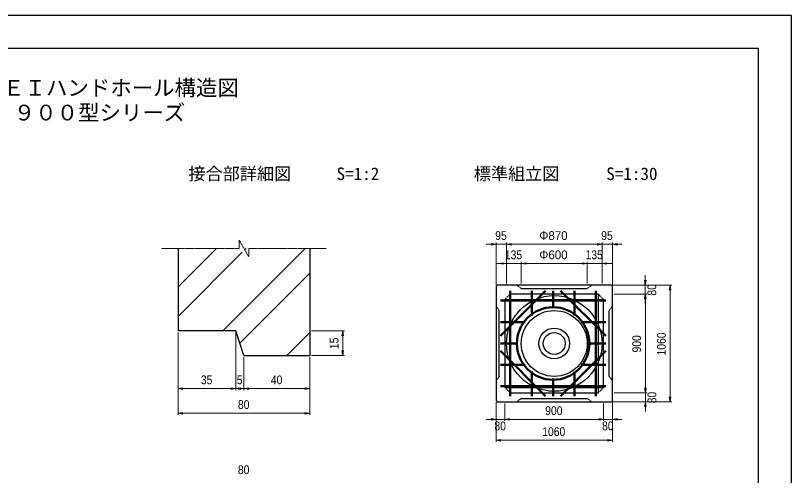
# Model space of a CAD drawing. Units: millimetres, scale not verified. Extents: x -210 to 210, y -148 to 148.
# Drawn here: x -25.5 to 210, y 9 to 148.5 of the extents above; entities that cross this region are included whole.
import ezdxf
from ezdxf.enums import TextEntityAlignment as Align

# ---------------------------------------------------------------- set-up
doc = ezdxf.new("R2010")
doc.units = ezdxf.units.MM
doc.linetypes.add('USER1', pattern=[12.95, 6.35, -3.175, 0.25, -3.175])
doc.linetypes.add('USER2', pattern=[4.7625, 3.175, -1.5875])
doc.layers.add('0-0', color=7, linetype='Continuous')
for name, color, linetype, lineweight in [('0-1_0', 9, 'Continuous', 25), ('0-2_dims', 2, 'Continuous', 13), ('0-3_pen1実線', 4, 'Continuous', 13), ('0-5_pen3実線', 7, 'Continuous', 25), ('0-6_pen4実線', 6, 'Continuous', 25), ('0-7_pen1一点', 4, 'USER1', 13), ('0-8_pen2破線', 3, 'USER2', 25), ('0-9_鉄筋１', 7, 'Continuous', 50), ('0-A_鉄筋２', 7, 'Continuous', 50)]:
    doc.layers.add(name, color=color, linetype=linetype, lineweight=lineweight)
doc.styles.add('ＭＳ ゴシック', font='')
doc.styles.add('ＭＳ Ｐゴシック', font='')
doc.styles.get('ＭＳ ゴシック').set_extended_font_data('MS Gothic')
doc.styles.get('ＭＳ Ｐゴシック').set_extended_font_data('MS PGothic')

# ---------------------------------------------------------------- blocks, each defined once
blk = doc.blocks.new('部分図 1')
at = {"layer": '0-1_0'}
blk.add_lwpolyline([(0, 0), (12600, 0), (12600, 8910), (0, 8910)], close=True, dxfattribs=at)
at = {"layer": '0-2_dims'}
for p, q in [((9910, 6828.65), (9820, 6828.65)), ((9910, 6461), (9910, 6843.65)), ((10005, 6828.65), (9910, 6828.65)), ((10005, 6471), (10005, 6843.65)), ((10005, 6471), (10005, 6843.65)), ((10005, 6828.65), (10095, 6828.65)), ((10875, 6828.65), (10005, 6828.65)), ((10875, 6828.65), (10785, 6828.65)), ((10875, 6471), (10875, 6843.65)), ((10875, 6471), (10875, 6843.65)), ((10875, 6828.65), (10970, 6828.65)), ((10970, 6461), (10970, 6843.65)), ((10970, 6828.65), (11060, 6828.65)), ((10005, 6653.65), (9915, 6653.65)), ((10005, 6471), (10005, 6668.65)), ((10140, 6653.65), (10005, 6653.65)), ((10140, 6471), (10140, 6668.65)), ((10140, 6471), (10140, 6668.65)), ((10140, 6653.65), (10230, 6653.65)), ((10140, 6653.65), (10740, 6653.65)), ((10740, 6653.65), (10650, 6653.65)), ((10740, 6471), (10740, 6668.65)), ((10740, 6471), (10740, 6668.65)), ((10740, 6653.65), (10875, 6653.65)), ((10875, 6471), (10875, 6668.65)), ((10875, 6653.65), (10965, 6653.65)), ((11268.74, 6456), (11268.74, 6546)), ((10975, 6456), (11283.74, 6456)), ((10975, 6456), (11509.69, 6456)), ((11268.74, 6376), (11268.74, 6456)), ((11494.69, 5396), (11494.69, 6456)), ((10985, 6376), (11283.74, 6376)), ((10985, 6376), (11284.69, 6376)), ((11268.74, 6376), (11268.74, 6286)), ((11269.69, 6376), (11269.69, 5476)), ((7015.13, 6026.61), (7015.13, 5500.95)), ((7015.13, 6026.61), (7015.13, 5275.95)), ((7540.13, 6026.61), (7540.13, 5500.95)), ((7540.13, 6026.61), (7540.13, 5500.95)), ((8230.13, 6041.61), (8530.22, 6041.61)), ((8515.22, 6041.61), (8515.22, 5816.61)), ((7615.13, 5801.61), (7615.13, 5500.95)), ((7615.13, 5801.61), (7615.13, 5500.95)), ((8215.13, 5801.61), (8215.13, 5500.95)), ((8215.13, 5801.61), (8215.13, 5275.95)), ((8230.13, 5816.61), (8530.22, 5816.61)), ((7540.13, 5515.95), (7015.13, 5515.95)), ((7615.13, 5515.95), (7540.13, 5515.95)), ((7615.13, 5515.95), (8215.13, 5515.95)), ((11269.69, 5476), (11269.69, 5566)), ((10985, 5476), (11284.69, 5476)), ((10985, 5476), (11284.69, 5476)), ((11269.69, 5476), (11269.69, 5396)), ((9910, 5391), (9910, 5220.67)), ((9910, 5391), (9910, 5029.65)), ((9990, 5381), (9990, 5220.67)), ((9990, 5381), (9990, 5220.67)), ((10890, 5381), (10890, 5220.67)), ((10890, 5381), (10890, 5220.67)), ((10970, 5391), (10970, 5220.67)), ((10970, 5391), (10970, 5029.65)), ((10975, 5396), (11284.69, 5396)), ((10975, 5396), (11509.69, 5396)), ((11269.69, 5396), (11269.69, 5306)), ((8215.13, 5290.95), (7015.13, 5290.95)), ((9910, 5235.67), (9820, 5235.67)), ((9990, 5235.67), (9910, 5235.67)), ((9990, 5235.67), (10080, 5235.67)), ((9990, 5235.67), (10890, 5235.67)), ((10890, 5235.67), (10800, 5235.67)), ((10890, 5235.67), (10970, 5235.67)), ((10970, 5235.67), (11060, 5235.67)), ((9910, 5044.65), (10970, 5044.65))]:
    blk.add_line(p, q, dxfattribs=at)
for points in [[(9865, 6821.15), (9910, 6828.65), (9865, 6836.15)], [(10050, 6836.15), (10005, 6828.65), (10050, 6821.15)], [(10050, 6836.15), (10005, 6828.65), (10050, 6821.15)], [(10830, 6821.15), (10875, 6828.65), (10830, 6836.15)], [(10830, 6821.15), (10875, 6828.65), (10830, 6836.15)], [(11015, 6836.15), (10970, 6828.65), (11015, 6821.15)], [(9960, 6646.15), (10005, 6653.65), (9960, 6661.15)], [(10185, 6661.15), (10140, 6653.65), (10185, 6646.15)], [(10185, 6661.15), (10140, 6653.65), (10185, 6646.15)], [(10695, 6646.15), (10740, 6653.65), (10695, 6661.15)], [(10695, 6646.15), (10740, 6653.65), (10695, 6661.15)], [(10920, 6661.15), (10875, 6653.65), (10920, 6646.15)], [(11261.24, 6501), (11268.74, 6456), (11276.24, 6501)], [(11502.19, 6411), (11494.69, 6456), (11487.19, 6411)], [(11276.24, 6331), (11268.74, 6376), (11261.24, 6331)], [(11277.19, 6331), (11269.69, 6376), (11262.19, 6331)], [(8522.72, 5996.61), (8515.22, 6041.61), (8507.72, 5996.61)], [(8507.72, 5861.61), (8515.22, 5816.61), (8522.72, 5861.61)], [(7060.13, 5523.45), (7015.13, 5515.95), (7060.13, 5508.45)], [(7495.13, 5508.45), (7540.13, 5515.95), (7495.13, 5523.45)], [(7585.13, 5523.45), (7540.13, 5515.95), (7585.13, 5508.45)], [(7570.13, 5508.45), (7615.13, 5515.95), (7570.13, 5523.45)], [(7660.13, 5523.45), (7615.13, 5515.95), (7660.13, 5508.45)], [(8170.13, 5508.45), (8215.13, 5515.95), (8170.13, 5523.45)], [(11262.19, 5521), (11269.69, 5476), (11277.19, 5521)], [(11262.19, 5521), (11269.69, 5476), (11277.19, 5521)], [(11487.19, 5441), (11494.69, 5396), (11502.19, 5441)], [(11277.19, 5351), (11269.69, 5396), (11262.19, 5351)], [(7060.13, 5298.45), (7015.13, 5290.95), (7060.13, 5283.45)], [(8170.13, 5283.45), (8215.13, 5290.95), (8170.13, 5298.45)], [(9865, 5228.17), (9910, 5235.67), (9865, 5243.17)], [(10035, 5243.17), (9990, 5235.67), (10035, 5228.17)], [(10035, 5243.17), (9990, 5235.67), (10035, 5228.17)], [(10845, 5228.17), (10890, 5235.67), (10845, 5243.17)], [(10845, 5228.17), (10890, 5235.67), (10845, 5243.17)], [(11015, 5243.17), (10970, 5235.67), (11015, 5228.17)], [(9955, 5052.15), (9910, 5044.65), (9955, 5037.15)], [(10925, 5037.15), (10970, 5044.65), (10925, 5052.15)]]:
    blk.add_lwpolyline(points, dxfattribs=at)
at = {"layer": '0-3_pen1実線'}
for p, q in [((7015.13, 6442.08), (7364.67, 6791.61)), ((7422.89, 6041.61), (8172.89, 6791.61)), ((7620.93, 6778.47), (7634.08, 6791.61)), ((7015.13, 6172.67), (7598.29, 6755.83)), ((7578.17, 5927.49), (8215.13, 6564.45)), ((8006.11, 5816.61), (8215.13, 6025.63))]:
    blk.add_line(p, q, dxfattribs=at)
at = {"layer": '0-5_pen3実線'}
for p, q in [((7015.13, 6791.61), (7015.13, 6041.61)), ((8215.13, 6791.61), (8215.13, 5816.61)), ((9920, 6456), (9910, 6446)), ((9910, 6446), (9910, 5406)), ((10960, 6456), (9920, 6456)), ((10960, 6456), (10970, 6446)), ((10970, 5406), (10970, 6446)), ((7540.13, 6041.61), (7015.13, 6041.61)), ((7615.13, 5816.61), (7540.13, 6041.61)), ((7615.13, 5816.61), (8215.13, 5816.61)), ((9910, 5406), (9920, 5396)), ((9920, 5396), (10960, 5396)), ((10970, 5406), (10960, 5396))]:
    blk.add_line(p, q, dxfattribs=at)
for radius in [435, 300, 140, 100]:
    blk.add_circle((10440, 5926), radius, dxfattribs=at)
at = {"layer": '0-6_pen4実線'}
blk.add_lwpolyline([(300, 300), (12300, 300), (12300, 8610), (300, 8610)], close=True, dxfattribs=at)
at = {"layer": '0-7_pen1一点'}
for p, q in [((7571.83, 6791.61), (7571.83, 6866.61)), ((7658.43, 6716.61), (7571.83, 6866.61)), ((7571.83, 6791.61), (6865.13, 6791.61)), ((8365.13, 6791.61), (7658.43, 6791.61)), ((7658.43, 6791.61), (7658.43, 6716.61))]:
    blk.add_line(p, q, dxfattribs=at)
at = {"layer": '0-8_pen2破線'}
for p, q in [((10140, 6426), (10100, 6456)), ((9990, 6326), (10040, 6376)), ((10840, 6376), (10040, 6376)), ((10040, 6376), (10040, 5476)), ((10840, 6376), (10890, 6326)), ((10840, 6376), (10840, 5476)), ((9990, 6326), (9990, 5526)), ((9990, 6326), (10890, 6326)), ((10890, 5526), (10890, 6326)), ((10940, 6226), (10970, 6266)), ((10940, 5626), (10940, 6226)), ((9940, 5626), (9910, 5586)), ((10940, 5626), (10970, 5586)), ((10040, 5476), (9990, 5526)), ((9990, 5526), (10890, 5526)), ((10890, 5526), (10840, 5476)), ((10040, 5476), (10840, 5476)), ((10140, 5426), (10100, 5396)), ((10140, 5426), (10740, 5426)), ((10740, 5426), (10780, 5396))]:
    blk.add_line(p, q, dxfattribs=at)
for points in [[(10140, 6426), (10740, 6426), (10780, 6456)], [(9940, 5626), (9940, 6226), (9910, 6266)]]:
    blk.add_lwpolyline(points, dxfattribs=at)
at = {"layer": '0-9_鉄筋１'}
for p, q in [((9950, 5994.21), (10361.79, 6406)), ((10040, 6366), (10040, 5486)), ((10235, 6181), (10235, 6366)), ((10430, 6366), (10430, 6246)), ((10910, 5994.21), (10498.21, 6406)), ((10625, 6181), (10625, 6366)), ((10820, 6366), (10820, 5486)), ((9990, 6316), (10870, 6316)), ((9990, 6121), (10175, 6121)), ((10870, 6121), (10685, 6121)), ((9990, 5926), (10110, 5926)), ((10750, 5926), (10880, 5926)), ((10870, 5926), (10750, 5926)), ((9950, 5857.79), (10361.79, 5446)), ((10910, 5857.79), (10498.21, 5446)), ((9990, 5731), (10175, 5731)), ((10870, 5731), (10685, 5731)), ((10235, 5671), (10235, 5486)), ((10625, 5671), (10625, 5486)), ((10430, 5606), (10430, 5486)), ((9990, 5536), (10870, 5536))]:
    blk.add_line(p, q, dxfattribs=at)
blk.add_circle((10430, 5926), 330, dxfattribs=at)
at = {"layer": '0-A_鉄筋２'}
for p, q in [((10040, 6366), (10040, 6406)), ((10235, 6366), (10235, 6406)), ((10430, 6366), (10430, 6406)), ((10625, 6366), (10625, 6406)), ((10820, 6366), (10820, 6406)), ((9990, 6316), (9950, 6316)), ((10870, 6316), (10910, 6316)), ((10870, 6316), (10910, 6316)), ((9990, 6121), (9950, 6121)), ((10870, 6121), (10910, 6121)), ((9990, 5926), (9950, 5926)), ((10870, 5926), (10910, 5926)), ((9990, 5731), (9950, 5731)), ((10870, 5731), (10910, 5731)), ((9990, 5536), (9950, 5536)), ((10870, 5536), (10910, 5536)), ((10870, 5536), (10910, 5536)), ((10040, 5486), (10040, 5446)), ((10235, 5486), (10235, 5446)), ((10430, 5486), (10430, 5446)), ((10625, 5486), (10625, 5446)), ((10820, 5486), (10820, 5446))]:
    blk.add_line(p, q, dxfattribs=at)
at = {"layer": '0-2_dims', "color": 7, "style": 'ＭＳ Ｐゴシック', "width": 0.9}
for s, p in [('95', (9902.95, 6843.65)), ('95', (10867.95, 6843.65)), ('135', (9990.68, 6668.65)), ('135', (10725.68, 6668.65)), ('35', (7223.09, 5530.95)), ('5', (7550.36, 5530.95)), ('40', (7860.59, 5530.95)), ('80', (7560.59, 5305.95)), ('900', (10358.18, 5250.67)), ('80', (9895.45, 5111.58)), ('1060', (10330.91, 5059.65)), ('80', (10875.45, 5111.58)), ('80', (7560.59, 4713.46))]:
    blk.add_text(s, height=79.98, dxfattribs=at).set_placement(p, align=Align.BOTTOM_LEFT)
at = {"layer": '0-2_dims', "color": 7, "style": 'ＭＳ Ｐゴシック'}
for s, p in [('Φ870', (10303.64, 6843.65)), ('Φ600', (10303.64, 6668.65))]:
    blk.add_text(s, height=79.98, dxfattribs=at).set_placement(p, align=Align.BOTTOM_LEFT)
at = {"layer": '0-2_dims', "color": 7, "style": 'ＭＳ Ｐゴシック', "width": 0.9}
for s, p in [('80', (11392.83, 6361.45)), ('1060', (11479.69, 5816.91)), ('15', (8500.22, 5874.57)), ('900', (11254.69, 5844.18)), ('80', (11393.78, 5381.45))]:
    blk.add_text(s, height=79.98, rotation=90, dxfattribs=at).set_placement(p, align=Align.BOTTOM_LEFT)
at = {"layer": '0-5_pen3実線', "style": 'ＭＳ ゴシック'}
for s, height, p in [('\u3000接合部詳細図\u3000', 114.4, (6953.7, 7378.74)), ('S=1:2', 114.3, (8458.44, 7378.76)), ('\u3000標準組立図\u3000', 114.3, (9552, 7378.73)), ('S=1:30', 114.4, (10913.65, 7378.73))]:
    blk.add_text(s, height=height, dxfattribs=at).set_placement(p, align=Align.BOTTOM_LEFT)
at = {"layer": '0-6_pen4実線', "style": 'ＭＳ ゴシック'}
for s, p in [('\u3000ＫＯＥＩハンドホール構造図\u3000', (4837.55, 8137.5)), ('９００型シリーズ', (5519.99, 7912.5))]:
    blk.add_text(s, height=143, dxfattribs=at).set_placement(p, align=Align.BOTTOM_LEFT)

msp = doc.modelspace()

# ---------------------------------------------------------------- block references
at = {"layer": '0-0', "xscale": 0.0333333, "yscale": 0.0333333}
msp.add_blockref('部分図 1', (-210, -148.5), dxfattribs=at)

doc.saveas('drawing.dxf')
